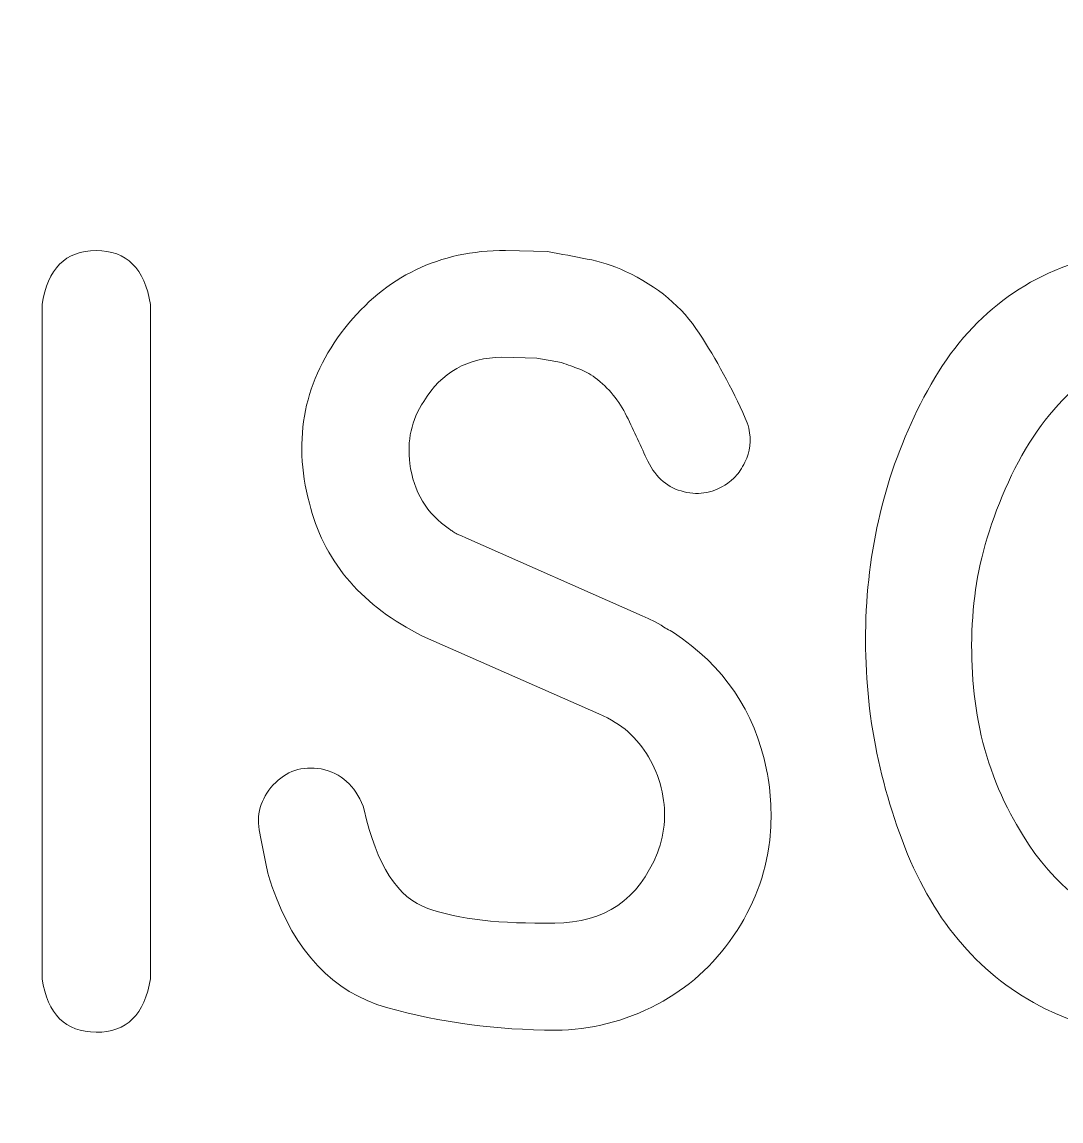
# Model space of a CAD drawing. Header units: millimetres. Extents: x -72 to 72, y -123 to 123.
# Drawn here: x -37.263 to -33.037, y 105.15 to 109.619 of the extents above; entities that cross this region are included whole.
import ezdxf

# ---------------------------------------------------------------- set-up
doc = ezdxf.new("R2010")
doc.units = ezdxf.units.MM
doc.header["$MEASUREMENT"] = 0
doc.layers.add('Layer 1', color=7, linetype='Continuous')

msp = doc.modelspace()

# ---------------------------------------------------------------- linework, layer by layer
at = {"layer": 'Layer 1', "lineweight": 9}
msp.add_open_spline([(70.725, 123.025), (70.725, 123.025), (-70.725, 123.025), (-70.725, 123.025), (-70.725, 123.025), (-71.1231, 123.0247), (-71.5047, 122.8663), (-71.786, 122.5847), (-71.786, 122.5847), (-72.0673, 122.303), (-72.2252, 121.923), (-72.225, 121.525), (-72.225, 121.525), (-72.225, 121.525), (-72.225, 117.0375), (-72.225, 117.0375), (-72.225, 117.0375), (-72.2247, 116.6394), (-72.0664, 116.2577), (-71.7847, 115.9764), (-71.7847, 115.9764), (-71.503, 115.6951), (-71.1231, 115.5372), (-70.725, 115.5375), (-70.725, 115.5375), (-70.725, 115.5375), (-68.2625, 115.5375), (-68.2625, 115.5375), (-68.2625, 115.5375), (-66.1189, 115.5375), (-64.1381, 114.3939), (-63.0663, 112.5375), (-63.0663, 112.5375), (-61.9945, 110.6811), (-61.9945, 108.3939), (-63.0663, 106.5375), (-63.0663, 106.5375), (-64.1381, 104.6811), (-66.1189, 103.5375), (-68.2625, 103.5375), (-68.2625, 103.5375), (-68.2625, 103.5375), (-70.725, 103.5375), (-70.725, 103.5375), (-70.725, 103.5375), (-71.1231, 103.5372), (-71.5047, 103.3788), (-71.786, 103.0972), (-71.786, 103.0972), (-72.0673, 102.8155), (-72.2252, 102.4355), (-72.225, 102.0375), (-72.225, 102.0375), (-72.225, 102.0375), (-72.225, 50.3625), (-72.225, 50.3625), (-72.225, 50.3625), (-72.2247, 49.9644), (-72.0664, 49.5827), (-71.7847, 49.3014), (-71.7847, 49.3014), (-71.503, 49.0201), (-71.1231, 48.8622), (-70.725, 48.8625), (-70.725, 48.8625), (-70.725, 48.8625), (-68.2625, 48.8625), (-68.2625, 48.8625), (-68.2625, 48.8625), (-66.1189, 48.8625), (-64.1381, 47.7189), (-63.0663, 45.8625), (-63.0663, 45.8625), (-61.9945, 44.0061), (-61.9945, 41.7189), (-63.0663, 39.8625), (-63.0663, 39.8625), (-64.1381, 38.0061), (-66.1189, 36.8625), (-68.2625, 36.8625), (-68.2625, 36.8625), (-68.2625, 36.8625), (-70.725, 36.8625), (-70.725, 36.8625), (-70.725, 36.8625), (-71.1231, 36.8622), (-71.5047, 36.7038), (-71.786, 36.4222), (-71.786, 36.4222), (-72.0673, 36.1405), (-72.2252, 35.7605), (-72.225, 35.3625), (-72.225, 35.3625), (-72.225, 35.3625), (-72.225, -35.3625), (-72.225, -35.3625), (-72.225, -35.3625), (-72.2247, -35.7606), (-72.0664, -36.1423), (-71.7847, -36.4236), (-71.7847, -36.4236), (-71.503, -36.7049), (-71.1231, -36.8628), (-70.725, -36.8625), (-70.725, -36.8625), (-70.725, -36.8625), (-68.2625, -36.8625), (-68.2625, -36.8625), (-68.2625, -36.8625), (-66.1189, -36.8625), (-64.1381, -38.0061), (-63.0663, -39.8625), (-63.0663, -39.8625), (-61.9945, -41.7189), (-61.9945, -44.0061), (-63.0663, -45.8625), (-63.0663, -45.8625), (-64.1381, -47.7189), (-66.1189, -48.8625), (-68.2625, -48.8625), (-68.2625, -48.8625), (-68.2625, -48.8625), (-70.725, -48.8625), (-70.725, -48.8625), (-70.725, -48.8625), (-71.1231, -48.8628), (-71.5047, -49.0212), (-71.786, -49.3028), (-71.786, -49.3028), (-72.0673, -49.5845), (-72.2252, -49.9645), (-72.225, -50.3625), (-72.225, -50.3625), (-72.225, -50.3625), (-72.225, -102.0375), (-72.225, -102.0375), (-72.225, -102.0375), (-72.2247, -102.4356), (-72.0664, -102.8173), (-71.7847, -103.0986), (-71.7847, -103.0986), (-71.503, -103.3799), (-71.1231, -103.5378), (-70.725, -103.5375), (-70.725, -103.5375), (-70.725, -103.5375), (-68.2625, -103.5375), (-68.2625, -103.5375), (-68.2625, -103.5375), (-66.1189, -103.5375), (-64.1381, -104.6811), (-63.0663, -106.5375), (-63.0663, -106.5375), (-61.9945, -108.3939), (-61.9945, -110.6811), (-63.0663, -112.5375), (-63.0663, -112.5375), (-64.1381, -114.3939), (-66.1189, -115.5375), (-68.2625, -115.5375), (-68.2625, -115.5375), (-68.2625, -115.5375), (-70.725, -115.5375), (-70.725, -115.5375), (-70.725, -115.5375), (-71.1231, -115.5378), (-71.5047, -115.6962), (-71.786, -115.9778), (-71.786, -115.9778), (-72.0673, -116.2595), (-72.2252, -116.6395), (-72.225, -117.0375), (-72.225, -117.0375), (-72.225, -117.0375), (-72.225, -121.525), (-72.225, -121.525), (-72.225, -121.525), (-72.2247, -121.9231), (-72.0664, -122.3048), (-71.7847, -122.5861), (-71.7847, -122.5861), (-71.503, -122.8674), (-71.1231, -123.0253), (-70.725, -123.025), (-70.725, -123.025), (-70.725, -123.025), (70.725, -123.025), (70.725, -123.025), (70.725, -123.025), (71.1231, -123.0248), (71.5048, -122.8664), (71.7861, -122.5847), (71.7861, -122.5847), (72.0674, -122.3031), (72.2253, -121.9231), (72.225, -121.525), (72.225, -121.525), (72.225, -121.525), (72.225, -117.0375), (72.225, -117.0375), (72.225, -117.0375), (72.2248, -116.6395), (72.0664, -116.2578), (71.7847, -115.9765), (71.7847, -115.9765), (71.5031, -115.6952), (71.1231, -115.5373), (70.725, -115.5375), (70.725, -115.5375), (70.725, -115.5375), (68.2625, -115.5375), (68.2625, -115.5375), (68.2625, -115.5375), (66.1189, -115.5375), (64.1382, -114.3939), (63.0664, -112.5375), (63.0664, -112.5375), (61.9946, -110.6811), (61.9946, -108.3939), (63.0664, -106.5375), (63.0664, -106.5375), (64.1382, -104.6811), (66.1189, -103.5375), (68.2625, -103.5375), (68.2625, -103.5375), (68.2625, -103.5375), (70.725, -103.5375), (70.725, -103.5375), (70.725, -103.5375), (71.1231, -103.5373), (71.5048, -103.3789), (71.7861, -103.0972), (71.7861, -103.0972), (72.0674, -102.8156), (72.2253, -102.4356), (72.225, -102.0375), (72.225, -102.0375), (72.225, -102.0375), (72.225, -50.3625), (72.225, -50.3625), (72.225, -50.3625), (72.2248, -49.9645), (72.0664, -49.5828), (71.7847, -49.3015), (71.7847, -49.3015), (71.5031, -49.0202), (71.1231, -48.8623), (70.725, -48.8625), (70.725, -48.8625), (70.725, -48.8625), (68.2625, -48.8625), (68.2625, -48.8625), (68.2625, -48.8625), (66.1189, -48.8625), (64.1382, -47.7189), (63.0664, -45.8625), (63.0664, -45.8625), (61.9946, -44.0061), (61.9946, -41.7189), (63.0664, -39.8625), (63.0664, -39.8625), (64.1382, -38.0061), (66.1189, -36.8625), (68.2625, -36.8625), (68.2625, -36.8625), (68.2625, -36.8625), (70.725, -36.8625), (70.725, -36.8625), (70.725, -36.8625), (71.1231, -36.8623), (71.5048, -36.7039), (71.7861, -36.4222), (71.7861, -36.4222), (72.0674, -36.1406), (72.2253, -35.7606), (72.225, -35.3625), (72.225, -35.3625), (72.225, -35.3625), (72.225, 35.3625), (72.225, 35.3625), (72.225, 35.3625), (72.2248, 35.7605), (72.0664, 36.1422), (71.7847, 36.4235), (71.7847, 36.4235), (71.5031, 36.7048), (71.1231, 36.8627), (70.725, 36.8625), (70.725, 36.8625), (70.725, 36.8625), (68.2625, 36.8625), (68.2625, 36.8625), (68.2625, 36.8625), (66.1189, 36.8625), (64.1382, 38.0061), (63.0664, 39.8625), (63.0664, 39.8625), (61.9946, 41.7189), (61.9946, 44.0061), (63.0664, 45.8625), (63.0664, 45.8625), (64.1382, 47.7189), (66.1189, 48.8625), (68.2625, 48.8625), (68.2625, 48.8625), (68.2625, 48.8625), (70.725, 48.8625), (70.725, 48.8625), (70.725, 48.8625), (71.1231, 48.8627), (71.5048, 49.0211), (71.7861, 49.3028), (71.7861, 49.3028), (72.0674, 49.5844), (72.2253, 49.9644), (72.225, 50.3625), (72.225, 50.3625), (72.225, 50.3625), (72.225, 102.0375), (72.225, 102.0375), (72.225, 102.0375), (72.2248, 102.4355), (72.0664, 102.8172), (71.7847, 103.0985), (71.7847, 103.0985), (71.5031, 103.3798), (71.1231, 103.5377), (70.725, 103.5375), (70.725, 103.5375), (70.725, 103.5375), (68.2625, 103.5375), (68.2625, 103.5375), (68.2625, 103.5375), (66.1189, 103.5375), (64.1382, 104.6811), (63.0664, 106.5375), (63.0664, 106.5375), (61.9946, 108.3939), (61.9946, 110.6811), (63.0664, 112.5375), (63.0664, 112.5375), (64.1382, 114.3939), (66.1189, 115.5375), (68.2625, 115.5375), (68.2625, 115.5375), (68.2625, 115.5375), (70.725, 115.5375), (70.725, 115.5375), (70.725, 115.5375), (71.1231, 115.5377), (71.5048, 115.6961), (71.7861, 115.9778), (71.7861, 115.9778), (72.0674, 116.2594), (72.2253, 116.6394), (72.225, 117.0375), (72.225, 117.0375), (72.225, 117.0375), (72.225, 121.525), (72.225, 121.525), (72.225, 121.525), (72.2248, 121.923), (72.0664, 122.3047), (71.7847, 122.586), (71.7847, 122.586), (71.5031, 122.8673), (71.1231, 123.0252), (70.725, 123.025)], degree=3, knots=[0, 0, 0, 0, 0.010753, 0.010753, 0.010753, 0.010753, 0.021505, 0.021505, 0.021505, 0.021505, 0.032258, 0.032258, 0.032258, 0.032258, 0.043011, 0.043011, 0.043011, 0.043011, 0.053763, 0.053763, 0.053763, 0.053763, 0.064516, 0.064516, 0.064516, 0.064516, 0.075269, 0.075269, 0.075269, 0.075269, 0.086022, 0.086022, 0.086022, 0.086022, 0.096774, 0.096774, 0.096774, 0.096774, 0.107527, 0.107527, 0.107527, 0.107527, 0.11828, 0.11828, 0.11828, 0.11828, 0.129032, 0.129032, 0.129032, 0.129032, 0.139785, 0.139785, 0.139785, 0.139785, 0.150538, 0.150538, 0.150538, 0.150538, 0.16129, 0.16129, 0.16129, 0.16129, 0.172043, 0.172043, 0.172043, 0.172043, 0.182796, 0.182796, 0.182796, 0.182796, 0.193548, 0.193548, 0.193548, 0.193548, 0.204301, 0.204301, 0.204301, 0.204301, 0.215054, 0.215054, 0.215054, 0.215054, 0.225806, 0.225806, 0.225806, 0.225806, 0.236559, 0.236559, 0.236559, 0.236559, 0.247312, 0.247312, 0.247312, 0.247312, 0.258065, 0.258065, 0.258065, 0.258065, 0.268817, 0.268817, 0.268817, 0.268817, 0.27957, 0.27957, 0.27957, 0.27957, 0.290323, 0.290323, 0.290323, 0.290323, 0.301075, 0.301075, 0.301075, 0.301075, 0.311828, 0.311828, 0.311828, 0.311828, 0.322581, 0.322581, 0.322581, 0.322581, 0.333333, 0.333333, 0.333333, 0.333333, 0.344086, 0.344086, 0.344086, 0.344086, 0.354839, 0.354839, 0.354839, 0.354839, 0.365591, 0.365591, 0.365591, 0.365591, 0.376344, 0.376344, 0.376344, 0.376344, 0.387097, 0.387097, 0.387097, 0.387097, 0.397849, 0.397849, 0.397849, 0.397849, 0.408602, 0.408602, 0.408602, 0.408602, 0.419355, 0.419355, 0.419355, 0.419355, 0.430108, 0.430108, 0.430108, 0.430108, 0.44086, 0.44086, 0.44086, 0.44086, 0.451613, 0.451613, 0.451613, 0.451613, 0.462366, 0.462366, 0.462366, 0.462366, 0.473118, 0.473118, 0.473118, 0.473118, 0.483871, 0.483871, 0.483871, 0.483871, 0.494624, 0.494624, 0.494624, 0.494624, 0.505376, 0.505376, 0.505376, 0.505376, 0.516129, 0.516129, 0.516129, 0.516129, 0.526882, 0.526882, 0.526882, 0.526882, 0.537634, 0.537634, 0.537634, 0.537634, 0.548387, 0.548387, 0.548387, 0.548387, 0.55914, 0.55914, 0.55914, 0.55914, 0.569892, 0.569892, 0.569892, 0.569892, 0.580645, 0.580645, 0.580645, 0.580645, 0.591398, 0.591398, 0.591398, 0.591398, 0.602151, 0.602151, 0.602151, 0.602151, 0.612903, 0.612903, 0.612903, 0.612903, 0.623656, 0.623656, 0.623656, 0.623656, 0.634409, 0.634409, 0.634409, 0.634409, 0.645161, 0.645161, 0.645161, 0.645161, 0.655914, 0.655914, 0.655914, 0.655914, 0.666667, 0.666667, 0.666667, 0.666667, 0.677419, 0.677419, 0.677419, 0.677419, 0.688172, 0.688172, 0.688172, 0.688172, 0.698925, 0.698925, 0.698925, 0.698925, 0.709677, 0.709677, 0.709677, 0.709677, 0.72043, 0.72043, 0.72043, 0.72043, 0.731183, 0.731183, 0.731183, 0.731183, 0.741935, 0.741935, 0.741935, 0.741935, 0.752688, 0.752688, 0.752688, 0.752688, 0.763441, 0.763441, 0.763441, 0.763441, 0.774194, 0.774194, 0.774194, 0.774194, 0.784946, 0.784946, 0.784946, 0.784946, 0.795699, 0.795699, 0.795699, 0.795699, 0.806452, 0.806452, 0.806452, 0.806452, 0.817204, 0.817204, 0.817204, 0.817204, 0.827957, 0.827957, 0.827957, 0.827957, 0.83871, 0.83871, 0.83871, 0.83871, 0.849462, 0.849462, 0.849462, 0.849462, 0.860215, 0.860215, 0.860215, 0.860215, 0.870968, 0.870968, 0.870968, 0.870968, 0.88172, 0.88172, 0.88172, 0.88172, 0.892473, 0.892473, 0.892473, 0.892473, 0.903226, 0.903226, 0.903226, 0.903226, 0.913978, 0.913978, 0.913978, 0.913978, 0.924731, 0.924731, 0.924731, 0.924731, 0.935484, 0.935484, 0.935484, 0.935484, 0.946237, 0.946237, 0.946237, 0.946237, 0.956989, 0.956989, 0.956989, 0.956989, 0.967742, 0.967742, 0.967742, 0.967742, 0.978495, 0.978495, 0.978495, 0.978495, 1, 1, 1, 1], dxfattribs=at)
at = {"layer": 'Layer 1', "color": 240, "lineweight": 9}
for points, knots in [([(-36.7411, 105.7287), (-36.7639, 105.5832), (-36.8374, 105.5107), (-36.9618, 105.5112), (-36.9618, 105.5112), (-37.0867, 105.5117), (-37.1597, 105.5842), (-37.1814, 105.7287), (-37.1814, 105.7287), (-37.1814, 105.7287), (-37.1814, 108.4698), (-37.1814, 108.4698), (-37.1814, 108.4698), (-37.1597, 108.6153), (-37.0867, 108.6888), (-36.9618, 108.6894), (-36.9618, 108.6894), (-36.8374, 108.6899), (-36.7639, 108.6163), (-36.7411, 108.4698), (-36.7411, 108.4698), (-36.7411, 108.4698), (-36.7411, 105.7287), (-36.7411, 105.7287)], [0, 0, 0, 0, 0.142857, 0.142857, 0.142857, 0.142857, 0.285714, 0.285714, 0.285714, 0.285714, 0.428571, 0.428571, 0.428571, 0.428571, 0.571429, 0.571429, 0.571429, 0.571429, 0.714286, 0.714286, 0.714286, 0.714286, 1, 1, 1, 1]), ([(-36.7411, 105.7287), (-36.7639, 105.5832), (-36.8374, 105.5107), (-36.9618, 105.5112), (-36.9618, 105.5112), (-37.0867, 105.5117), (-37.1597, 105.5842), (-37.1814, 105.7287), (-37.1814, 105.7287), (-37.1814, 105.7287), (-37.1814, 108.4698), (-37.1814, 108.4698), (-37.1814, 108.4698), (-37.1597, 108.6153), (-37.0867, 108.6888), (-36.9618, 108.6894), (-36.9618, 108.6894), (-36.8374, 108.6899), (-36.7639, 108.6163), (-36.7411, 108.4698), (-36.7411, 108.4698), (-36.7411, 108.4698), (-36.7411, 105.7287), (-36.7411, 105.7287)], [0, 0, 0, 0, 0.142857, 0.142857, 0.142857, 0.142857, 0.285714, 0.285714, 0.285714, 0.285714, 0.428571, 0.428571, 0.428571, 0.428571, 0.571429, 0.571429, 0.571429, 0.571429, 0.714286, 0.714286, 0.714286, 0.714286, 1, 1, 1, 1]), ([(-34.7414, 107.2045), (-34.7414, 107.2045), (-34.7166, 107.1939), (-34.7166, 107.1939), (-34.7166, 107.1939), (-34.7166, 107.1939), (-34.6885, 107.1802), (-34.6885, 107.1802), (-34.6885, 107.1802), (-34.6885, 107.1802), (-34.6637, 107.1659), (-34.6637, 107.1659), (-34.6637, 107.1659), (-34.6568, 107.1606), (-34.6483, 107.1558), (-34.6398, 107.1511), (-34.6398, 107.1511), (-34.6308, 107.1469), (-34.6224, 107.1416), (-34.6139, 107.1368), (-34.6139, 107.1368), (-34.4097, 107.0024), (-34.2827, 106.8161), (-34.2345, 106.5785), (-34.2345, 106.5785), (-34.216, 106.4854), (-34.2117, 106.3896), (-34.2218, 106.2917), (-34.2218, 106.2917), (-34.2387, 106.151), (-34.2879, 106.0213), (-34.37, 105.9017), (-34.37, 105.9017), (-34.452, 105.7821), (-34.5552, 105.6901), (-34.679, 105.625), (-34.679, 105.625), (-34.8124, 105.5546), (-34.9505, 105.5197), (-35.0933, 105.5197), (-35.0933, 105.5197), (-35.3331, 105.5197), (-35.5617, 105.5504), (-35.7802, 105.6117), (-35.7802, 105.6117), (-35.9982, 105.6731), (-36.1538, 105.8377), (-36.2464, 106.1055), (-36.2464, 106.1055), (-36.2591, 106.1398), (-36.2681, 106.1748), (-36.2744, 106.2108), (-36.2744, 106.2108), (-36.2808, 106.2473), (-36.2882, 106.2833), (-36.2961, 106.3198), (-36.2961, 106.3198), (-36.3115, 106.3938), (-36.2935, 106.4595), (-36.2411, 106.5166), (-36.2411, 106.5166), (-36.1892, 106.5732), (-36.1242, 106.5949), (-36.0469, 106.5817), (-36.0469, 106.5817), (-35.9649, 106.5648), (-35.9083, 106.5145), (-35.876, 106.4298), (-35.876, 106.4298), (-35.876, 106.4298), (-35.8712, 106.4155), (-35.8712, 106.4155), (-35.8712, 106.4155), (-35.822, 106.1912), (-35.7352, 106.0573), (-35.6119, 106.0139), (-35.6119, 106.0139), (-35.4881, 105.9705), (-35.3166, 105.9509), (-35.0965, 105.9552), (-35.0965, 105.9552), (-34.8938, 105.9552), (-34.7547, 106.0504), (-34.679, 106.2404), (-34.679, 106.2404), (-34.6462, 106.3251), (-34.6409, 106.4134), (-34.6637, 106.505), (-34.6637, 106.505), (-34.6864, 106.596), (-34.7314, 106.6727), (-34.7986, 106.7336), (-34.7986, 106.7336), (-34.8288, 106.7595), (-34.8679, 106.7833), (-34.9166, 106.8061), (-34.9166, 106.8061), (-34.9166, 106.8061), (-35.6341, 107.1209), (-35.6341, 107.1209), (-35.6341, 107.1209), (-35.6341, 107.1209), (-35.6574, 107.1336), (-35.6574, 107.1336), (-35.6574, 107.1336), (-35.8924, 107.2574), (-36.0379, 107.4337), (-36.0945, 107.6623), (-36.0945, 107.6623), (-36.1638, 107.9268), (-36.1157, 108.1639), (-35.9495, 108.3745), (-35.9495, 108.3745), (-35.7839, 108.5846), (-35.5659, 108.6899), (-35.2965, 108.6899), (-35.2965, 108.6899), (-35.2965, 108.6899), (-35.1256, 108.6851), (-35.1256, 108.6851), (-35.1256, 108.6851), (-35.0701, 108.6751), (-35.0161, 108.665), (-34.9648, 108.655), (-34.9648, 108.655), (-34.9129, 108.6455), (-34.8605, 108.6285), (-34.8081, 108.6047), (-34.8081, 108.6047), (-34.6779, 108.5439), (-34.5779, 108.4597), (-34.5086, 108.3534), (-34.5086, 108.3534), (-34.4393, 108.247), (-34.3768, 108.1316), (-34.3213, 108.0078), (-34.3213, 108.0078), (-34.316, 107.9962), (-34.3112, 107.9829), (-34.307, 107.9676), (-34.307, 107.9676), (-34.2959, 107.9168), (-34.3012, 107.8708), (-34.3229, 107.8295), (-34.3229, 107.8295), (-34.335, 107.8035), (-34.3483, 107.784), (-34.3615, 107.7707), (-34.3615, 107.7707), (-34.3747, 107.757), (-34.3858, 107.748), (-34.3938, 107.7427), (-34.3938, 107.7427), (-34.4478, 107.7046), (-34.5065, 107.693), (-34.5705, 107.7088), (-34.5705, 107.7088), (-34.6351, 107.7231), (-34.6838, 107.7644), (-34.7182, 107.8327), (-34.7182, 107.8327), (-34.7451, 107.8924), (-34.7737, 107.9538), (-34.8039, 108.0163), (-34.8039, 108.0163), (-34.8346, 108.0787), (-34.8774, 108.1306), (-34.9319, 108.1724), (-34.9319, 108.1724), (-34.9547, 108.1888), (-34.9769, 108.201), (-34.9981, 108.2084), (-34.9981, 108.2084), (-35.0193, 108.2163), (-35.0425, 108.2248), (-35.0685, 108.2343), (-35.0685, 108.2343), (-35.0685, 108.2343), (-35.169, 108.2512), (-35.169, 108.2512), (-35.169, 108.2512), (-35.169, 108.2512), (-35.3119, 108.256), (-35.3119, 108.256), (-35.3119, 108.256), (-35.4505, 108.2539), (-35.5564, 108.1941), (-35.6294, 108.0761), (-35.6294, 108.0761), (-35.6791, 108.0004), (-35.6976, 107.9163), (-35.6855, 107.8231), (-35.6855, 107.8231), (-35.6712, 107.7088), (-35.6172, 107.6199), (-35.5241, 107.5564), (-35.5241, 107.5564), (-35.5198, 107.5538), (-35.5156, 107.5501), (-35.5103, 107.5464), (-35.5103, 107.5464), (-35.505, 107.5432), (-35.4992, 107.5395), (-35.4934, 107.5363), (-35.4934, 107.5363), (-35.4934, 107.5363), (-35.4759, 107.5289), (-35.4759, 107.5289), (-35.4759, 107.5289), (-35.4759, 107.5289), (-35.4574, 107.521), (-35.4574, 107.521), (-35.4574, 107.521), (-35.4574, 107.521), (-34.7414, 107.2045), (-34.7414, 107.2045)], [0, 0, 0, 0, 0.018182, 0.018182, 0.018182, 0.018182, 0.036364, 0.036364, 0.036364, 0.036364, 0.054545, 0.054545, 0.054545, 0.054545, 0.072727, 0.072727, 0.072727, 0.072727, 0.090909, 0.090909, 0.090909, 0.090909, 0.109091, 0.109091, 0.109091, 0.109091, 0.127273, 0.127273, 0.127273, 0.127273, 0.145455, 0.145455, 0.145455, 0.145455, 0.163636, 0.163636, 0.163636, 0.163636, 0.181818, 0.181818, 0.181818, 0.181818, 0.2, 0.2, 0.2, 0.2, 0.218182, 0.218182, 0.218182, 0.218182, 0.236364, 0.236364, 0.236364, 0.236364, 0.254545, 0.254545, 0.254545, 0.254545, 0.272727, 0.272727, 0.272727, 0.272727, 0.290909, 0.290909, 0.290909, 0.290909, 0.309091, 0.309091, 0.309091, 0.309091, 0.327273, 0.327273, 0.327273, 0.327273, 0.345455, 0.345455, 0.345455, 0.345455, 0.363636, 0.363636, 0.363636, 0.363636, 0.381818, 0.381818, 0.381818, 0.381818, 0.4, 0.4, 0.4, 0.4, 0.418182, 0.418182, 0.418182, 0.418182, 0.436364, 0.436364, 0.436364, 0.436364, 0.454545, 0.454545, 0.454545, 0.454545, 0.472727, 0.472727, 0.472727, 0.472727, 0.490909, 0.490909, 0.490909, 0.490909, 0.509091, 0.509091, 0.509091, 0.509091, 0.527273, 0.527273, 0.527273, 0.527273, 0.545455, 0.545455, 0.545455, 0.545455, 0.563636, 0.563636, 0.563636, 0.563636, 0.581818, 0.581818, 0.581818, 0.581818, 0.6, 0.6, 0.6, 0.6, 0.618182, 0.618182, 0.618182, 0.618182, 0.636364, 0.636364, 0.636364, 0.636364, 0.654545, 0.654545, 0.654545, 0.654545, 0.672727, 0.672727, 0.672727, 0.672727, 0.690909, 0.690909, 0.690909, 0.690909, 0.709091, 0.709091, 0.709091, 0.709091, 0.727273, 0.727273, 0.727273, 0.727273, 0.745455, 0.745455, 0.745455, 0.745455, 0.763636, 0.763636, 0.763636, 0.763636, 0.781818, 0.781818, 0.781818, 0.781818, 0.8, 0.8, 0.8, 0.8, 0.818182, 0.818182, 0.818182, 0.818182, 0.836364, 0.836364, 0.836364, 0.836364, 0.854545, 0.854545, 0.854545, 0.854545, 0.872727, 0.872727, 0.872727, 0.872727, 0.890909, 0.890909, 0.890909, 0.890909, 0.909091, 0.909091, 0.909091, 0.909091, 0.927273, 0.927273, 0.927273, 0.927273, 0.945455, 0.945455, 0.945455, 0.945455, 0.963636, 0.963636, 0.963636, 0.963636, 1, 1, 1, 1]), ([(-34.7414, 107.2045), (-34.7414, 107.2045), (-34.7166, 107.1939), (-34.7166, 107.1939), (-34.7166, 107.1939), (-34.7166, 107.1939), (-34.6885, 107.1802), (-34.6885, 107.1802), (-34.6885, 107.1802), (-34.6885, 107.1802), (-34.6637, 107.1659), (-34.6637, 107.1659), (-34.6637, 107.1659), (-34.6568, 107.1606), (-34.6483, 107.1558), (-34.6398, 107.1511), (-34.6398, 107.1511), (-34.6308, 107.1469), (-34.6224, 107.1416), (-34.6139, 107.1368), (-34.6139, 107.1368), (-34.4097, 107.0024), (-34.2827, 106.8161), (-34.2345, 106.5785), (-34.2345, 106.5785), (-34.216, 106.4854), (-34.2117, 106.3896), (-34.2218, 106.2917), (-34.2218, 106.2917), (-34.2387, 106.151), (-34.2879, 106.0213), (-34.37, 105.9017), (-34.37, 105.9017), (-34.452, 105.7821), (-34.5552, 105.6901), (-34.679, 105.625), (-34.679, 105.625), (-34.8124, 105.5546), (-34.9505, 105.5197), (-35.0933, 105.5197), (-35.0933, 105.5197), (-35.3331, 105.5197), (-35.5617, 105.5504), (-35.7802, 105.6117), (-35.7802, 105.6117), (-35.9982, 105.6731), (-36.1538, 105.8377), (-36.2464, 106.1055), (-36.2464, 106.1055), (-36.2591, 106.1398), (-36.2681, 106.1748), (-36.2744, 106.2108), (-36.2744, 106.2108), (-36.2808, 106.2473), (-36.2882, 106.2833), (-36.2961, 106.3198), (-36.2961, 106.3198), (-36.3115, 106.3938), (-36.2935, 106.4595), (-36.2411, 106.5166), (-36.2411, 106.5166), (-36.1892, 106.5732), (-36.1242, 106.5949), (-36.0469, 106.5817), (-36.0469, 106.5817), (-35.9649, 106.5648), (-35.9083, 106.5145), (-35.876, 106.4298), (-35.876, 106.4298), (-35.876, 106.4298), (-35.8712, 106.4155), (-35.8712, 106.4155), (-35.8712, 106.4155), (-35.822, 106.1912), (-35.7352, 106.0573), (-35.6119, 106.0139), (-35.6119, 106.0139), (-35.4881, 105.9705), (-35.3166, 105.9509), (-35.0965, 105.9552), (-35.0965, 105.9552), (-34.8938, 105.9552), (-34.7547, 106.0504), (-34.679, 106.2404), (-34.679, 106.2404), (-34.6462, 106.3251), (-34.6409, 106.4134), (-34.6637, 106.505), (-34.6637, 106.505), (-34.6864, 106.596), (-34.7314, 106.6727), (-34.7986, 106.7336), (-34.7986, 106.7336), (-34.8288, 106.7595), (-34.8679, 106.7833), (-34.9166, 106.8061), (-34.9166, 106.8061), (-34.9166, 106.8061), (-35.6341, 107.1209), (-35.6341, 107.1209), (-35.6341, 107.1209), (-35.6341, 107.1209), (-35.6574, 107.1336), (-35.6574, 107.1336), (-35.6574, 107.1336), (-35.8924, 107.2574), (-36.0379, 107.4337), (-36.0945, 107.6623), (-36.0945, 107.6623), (-36.1638, 107.9268), (-36.1157, 108.1639), (-35.9495, 108.3745), (-35.9495, 108.3745), (-35.7839, 108.5846), (-35.5659, 108.6899), (-35.2965, 108.6899), (-35.2965, 108.6899), (-35.2965, 108.6899), (-35.1256, 108.6851), (-35.1256, 108.6851), (-35.1256, 108.6851), (-35.0701, 108.6751), (-35.0161, 108.665), (-34.9648, 108.655), (-34.9648, 108.655), (-34.9129, 108.6455), (-34.8605, 108.6285), (-34.8081, 108.6047), (-34.8081, 108.6047), (-34.6779, 108.5439), (-34.5779, 108.4597), (-34.5086, 108.3534), (-34.5086, 108.3534), (-34.4393, 108.247), (-34.3768, 108.1316), (-34.3213, 108.0078), (-34.3213, 108.0078), (-34.316, 107.9962), (-34.3112, 107.9829), (-34.307, 107.9676), (-34.307, 107.9676), (-34.2959, 107.9168), (-34.3012, 107.8708), (-34.3229, 107.8295), (-34.3229, 107.8295), (-34.335, 107.8035), (-34.3483, 107.784), (-34.3615, 107.7707), (-34.3615, 107.7707), (-34.3747, 107.757), (-34.3858, 107.748), (-34.3938, 107.7427), (-34.3938, 107.7427), (-34.4478, 107.7046), (-34.5065, 107.693), (-34.5705, 107.7088), (-34.5705, 107.7088), (-34.6351, 107.7231), (-34.6838, 107.7644), (-34.7182, 107.8327), (-34.7182, 107.8327), (-34.7451, 107.8924), (-34.7737, 107.9538), (-34.8039, 108.0163), (-34.8039, 108.0163), (-34.8346, 108.0787), (-34.8774, 108.1306), (-34.9319, 108.1724), (-34.9319, 108.1724), (-34.9547, 108.1888), (-34.9769, 108.201), (-34.9981, 108.2084), (-34.9981, 108.2084), (-35.0193, 108.2163), (-35.0425, 108.2248), (-35.0685, 108.2343), (-35.0685, 108.2343), (-35.0685, 108.2343), (-35.169, 108.2512), (-35.169, 108.2512), (-35.169, 108.2512), (-35.169, 108.2512), (-35.3119, 108.256), (-35.3119, 108.256), (-35.3119, 108.256), (-35.4505, 108.2539), (-35.5564, 108.1941), (-35.6294, 108.0761), (-35.6294, 108.0761), (-35.6791, 108.0004), (-35.6976, 107.9163), (-35.6855, 107.8231), (-35.6855, 107.8231), (-35.6712, 107.7088), (-35.6172, 107.6199), (-35.5241, 107.5564), (-35.5241, 107.5564), (-35.5198, 107.5538), (-35.5156, 107.5501), (-35.5103, 107.5464), (-35.5103, 107.5464), (-35.505, 107.5432), (-35.4992, 107.5395), (-35.4934, 107.5363), (-35.4934, 107.5363), (-35.4934, 107.5363), (-35.4759, 107.5289), (-35.4759, 107.5289), (-35.4759, 107.5289), (-35.4759, 107.5289), (-35.4574, 107.521), (-35.4574, 107.521), (-35.4574, 107.521), (-35.4574, 107.521), (-34.7414, 107.2045), (-34.7414, 107.2045)], [0, 0, 0, 0, 0.018182, 0.018182, 0.018182, 0.018182, 0.036364, 0.036364, 0.036364, 0.036364, 0.054545, 0.054545, 0.054545, 0.054545, 0.072727, 0.072727, 0.072727, 0.072727, 0.090909, 0.090909, 0.090909, 0.090909, 0.109091, 0.109091, 0.109091, 0.109091, 0.127273, 0.127273, 0.127273, 0.127273, 0.145455, 0.145455, 0.145455, 0.145455, 0.163636, 0.163636, 0.163636, 0.163636, 0.181818, 0.181818, 0.181818, 0.181818, 0.2, 0.2, 0.2, 0.2, 0.218182, 0.218182, 0.218182, 0.218182, 0.236364, 0.236364, 0.236364, 0.236364, 0.254545, 0.254545, 0.254545, 0.254545, 0.272727, 0.272727, 0.272727, 0.272727, 0.290909, 0.290909, 0.290909, 0.290909, 0.309091, 0.309091, 0.309091, 0.309091, 0.327273, 0.327273, 0.327273, 0.327273, 0.345455, 0.345455, 0.345455, 0.345455, 0.363636, 0.363636, 0.363636, 0.363636, 0.381818, 0.381818, 0.381818, 0.381818, 0.4, 0.4, 0.4, 0.4, 0.418182, 0.418182, 0.418182, 0.418182, 0.436364, 0.436364, 0.436364, 0.436364, 0.454545, 0.454545, 0.454545, 0.454545, 0.472727, 0.472727, 0.472727, 0.472727, 0.490909, 0.490909, 0.490909, 0.490909, 0.509091, 0.509091, 0.509091, 0.509091, 0.527273, 0.527273, 0.527273, 0.527273, 0.545455, 0.545455, 0.545455, 0.545455, 0.563636, 0.563636, 0.563636, 0.563636, 0.581818, 0.581818, 0.581818, 0.581818, 0.6, 0.6, 0.6, 0.6, 0.618182, 0.618182, 0.618182, 0.618182, 0.636364, 0.636364, 0.636364, 0.636364, 0.654545, 0.654545, 0.654545, 0.654545, 0.672727, 0.672727, 0.672727, 0.672727, 0.690909, 0.690909, 0.690909, 0.690909, 0.709091, 0.709091, 0.709091, 0.709091, 0.727273, 0.727273, 0.727273, 0.727273, 0.745455, 0.745455, 0.745455, 0.745455, 0.763636, 0.763636, 0.763636, 0.763636, 0.781818, 0.781818, 0.781818, 0.781818, 0.8, 0.8, 0.8, 0.8, 0.818182, 0.818182, 0.818182, 0.818182, 0.836364, 0.836364, 0.836364, 0.836364, 0.854545, 0.854545, 0.854545, 0.854545, 0.872727, 0.872727, 0.872727, 0.872727, 0.890909, 0.890909, 0.890909, 0.890909, 0.909091, 0.909091, 0.909091, 0.909091, 0.927273, 0.927273, 0.927273, 0.927273, 0.945455, 0.945455, 0.945455, 0.945455, 0.963636, 0.963636, 0.963636, 0.963636, 1, 1, 1, 1]), ([(-31.8364, 106.0113), (-31.8364, 106.0113), (-31.8501, 105.9906), (-31.8501, 105.9906), (-31.8501, 105.9906), (-31.8533, 105.9869), (-31.8559, 105.9832), (-31.858, 105.98), (-31.858, 105.98), (-31.8596, 105.9769), (-31.8618, 105.9737), (-31.8639, 105.9705), (-31.8639, 105.9705), (-32.0057, 105.7795), (-32.1914, 105.6435), (-32.4216, 105.562), (-32.4216, 105.562), (-32.6513, 105.481), (-32.8778, 105.4958), (-33.1011, 105.6064), (-33.1011, 105.6064), (-33.3604, 105.7356), (-33.5509, 105.9546), (-33.6726, 106.2637), (-33.6726, 106.2637), (-33.7937, 106.5727), (-33.8461, 106.8939), (-33.8292, 107.2273), (-33.8292, 107.2273), (-33.8117, 107.5607), (-33.7239, 107.8665), (-33.5657, 108.1459), (-33.5657, 108.1459), (-33.4069, 108.4248), (-33.1767, 108.5994), (-32.8746, 108.6698), (-32.8746, 108.6698), (-32.701, 108.71), (-32.528, 108.6931), (-32.3555, 108.6195), (-32.3555, 108.6195), (-32.183, 108.5454), (-32.0411, 108.4417), (-31.9305, 108.3084), (-31.9305, 108.3084), (-31.9295, 108.3084), (-31.9268, 108.3052), (-31.9231, 108.2978), (-31.9231, 108.2978), (-31.8755, 108.2359), (-31.8655, 108.1676), (-31.8935, 108.0941), (-31.8935, 108.0941), (-31.9215, 108.02), (-31.9723, 107.9739), (-32.047, 107.9549), (-32.047, 107.9549), (-32.1263, 107.9343), (-32.1999, 107.9581), (-32.2671, 108.0263), (-32.2671, 108.0263), (-32.4057, 108.1877), (-32.5391, 108.265), (-32.6671, 108.2592), (-32.6671, 108.2592), (-32.7952, 108.2528), (-32.91, 108.1999), (-33.0111, 108.1009), (-33.0111, 108.1009), (-33.1127, 108.0015), (-33.1968, 107.8745), (-33.264, 107.7194), (-33.264, 107.7194), (-33.3312, 107.5644), (-33.3725, 107.4194), (-33.3879, 107.2839), (-33.3879, 107.2839), (-33.4064, 107.1331), (-33.4048, 106.9812), (-33.3826, 106.8288), (-33.3826, 106.8288), (-33.3604, 106.6764), (-33.3138, 106.533), (-33.2423, 106.3986), (-33.2423, 106.3986), (-33.118, 106.1631), (-32.9619, 106.0155), (-32.7735, 105.9562), (-32.7735, 105.9562), (-32.5846, 105.8964), (-32.4004, 105.9869), (-32.2205, 106.2266), (-32.2205, 106.2266), (-32.2121, 106.2367), (-32.2025, 106.2504), (-32.1909, 106.2668), (-32.1909, 106.2668), (-32.0941, 106.3743), (-31.9914, 106.3854), (-31.8834, 106.3002), (-31.8834, 106.3002), (-31.7755, 106.215), (-31.7596, 106.1187), (-31.8364, 106.0113)], [0, 0, 0, 0, 0.037037, 0.037037, 0.037037, 0.037037, 0.074074, 0.074074, 0.074074, 0.074074, 0.111111, 0.111111, 0.111111, 0.111111, 0.148148, 0.148148, 0.148148, 0.148148, 0.185185, 0.185185, 0.185185, 0.185185, 0.222222, 0.222222, 0.222222, 0.222222, 0.259259, 0.259259, 0.259259, 0.259259, 0.296296, 0.296296, 0.296296, 0.296296, 0.333333, 0.333333, 0.333333, 0.333333, 0.37037, 0.37037, 0.37037, 0.37037, 0.407407, 0.407407, 0.407407, 0.407407, 0.444444, 0.444444, 0.444444, 0.444444, 0.481481, 0.481481, 0.481481, 0.481481, 0.518519, 0.518519, 0.518519, 0.518519, 0.555556, 0.555556, 0.555556, 0.555556, 0.592593, 0.592593, 0.592593, 0.592593, 0.62963, 0.62963, 0.62963, 0.62963, 0.666667, 0.666667, 0.666667, 0.666667, 0.703704, 0.703704, 0.703704, 0.703704, 0.740741, 0.740741, 0.740741, 0.740741, 0.777778, 0.777778, 0.777778, 0.777778, 0.814815, 0.814815, 0.814815, 0.814815, 0.851852, 0.851852, 0.851852, 0.851852, 0.888889, 0.888889, 0.888889, 0.888889, 0.925926, 0.925926, 0.925926, 0.925926, 1, 1, 1, 1]), ([(-31.8364, 106.0113), (-31.8364, 106.0113), (-31.8501, 105.9906), (-31.8501, 105.9906), (-31.8501, 105.9906), (-31.8533, 105.9869), (-31.8559, 105.9832), (-31.858, 105.98), (-31.858, 105.98), (-31.8596, 105.9769), (-31.8618, 105.9737), (-31.8639, 105.9705), (-31.8639, 105.9705), (-32.0057, 105.7795), (-32.1914, 105.6435), (-32.4216, 105.562), (-32.4216, 105.562), (-32.6513, 105.481), (-32.8778, 105.4958), (-33.1011, 105.6064), (-33.1011, 105.6064), (-33.3604, 105.7356), (-33.5509, 105.9546), (-33.6726, 106.2637), (-33.6726, 106.2637), (-33.7937, 106.5727), (-33.8461, 106.8939), (-33.8292, 107.2273), (-33.8292, 107.2273), (-33.8117, 107.5607), (-33.7239, 107.8665), (-33.5657, 108.1459), (-33.5657, 108.1459), (-33.4069, 108.4248), (-33.1767, 108.5994), (-32.8746, 108.6698), (-32.8746, 108.6698), (-32.701, 108.71), (-32.528, 108.6931), (-32.3555, 108.6195), (-32.3555, 108.6195), (-32.183, 108.5454), (-32.0411, 108.4417), (-31.9305, 108.3084), (-31.9305, 108.3084), (-31.9295, 108.3084), (-31.9268, 108.3052), (-31.9231, 108.2978), (-31.9231, 108.2978), (-31.8755, 108.2359), (-31.8655, 108.1676), (-31.8935, 108.0941), (-31.8935, 108.0941), (-31.9215, 108.02), (-31.9723, 107.9739), (-32.047, 107.9549), (-32.047, 107.9549), (-32.1263, 107.9343), (-32.1999, 107.9581), (-32.2671, 108.0263), (-32.2671, 108.0263), (-32.4057, 108.1877), (-32.5391, 108.265), (-32.6671, 108.2592), (-32.6671, 108.2592), (-32.7952, 108.2528), (-32.91, 108.1999), (-33.0111, 108.1009), (-33.0111, 108.1009), (-33.1127, 108.0015), (-33.1968, 107.8745), (-33.264, 107.7194), (-33.264, 107.7194), (-33.3312, 107.5644), (-33.3725, 107.4194), (-33.3879, 107.2839), (-33.3879, 107.2839), (-33.4064, 107.1331), (-33.4048, 106.9812), (-33.3826, 106.8288), (-33.3826, 106.8288), (-33.3604, 106.6764), (-33.3138, 106.533), (-33.2423, 106.3986), (-33.2423, 106.3986), (-33.118, 106.1631), (-32.9619, 106.0155), (-32.7735, 105.9562), (-32.7735, 105.9562), (-32.5846, 105.8964), (-32.4004, 105.9869), (-32.2205, 106.2266), (-32.2205, 106.2266), (-32.2121, 106.2367), (-32.2025, 106.2504), (-32.1909, 106.2668), (-32.1909, 106.2668), (-32.0941, 106.3743), (-31.9914, 106.3854), (-31.8834, 106.3002), (-31.8834, 106.3002), (-31.7755, 106.215), (-31.7596, 106.1187), (-31.8364, 106.0113)], [0, 0, 0, 0, 0.037037, 0.037037, 0.037037, 0.037037, 0.074074, 0.074074, 0.074074, 0.074074, 0.111111, 0.111111, 0.111111, 0.111111, 0.148148, 0.148148, 0.148148, 0.148148, 0.185185, 0.185185, 0.185185, 0.185185, 0.222222, 0.222222, 0.222222, 0.222222, 0.259259, 0.259259, 0.259259, 0.259259, 0.296296, 0.296296, 0.296296, 0.296296, 0.333333, 0.333333, 0.333333, 0.333333, 0.37037, 0.37037, 0.37037, 0.37037, 0.407407, 0.407407, 0.407407, 0.407407, 0.444444, 0.444444, 0.444444, 0.444444, 0.481481, 0.481481, 0.481481, 0.481481, 0.518519, 0.518519, 0.518519, 0.518519, 0.555556, 0.555556, 0.555556, 0.555556, 0.592593, 0.592593, 0.592593, 0.592593, 0.62963, 0.62963, 0.62963, 0.62963, 0.666667, 0.666667, 0.666667, 0.666667, 0.703704, 0.703704, 0.703704, 0.703704, 0.740741, 0.740741, 0.740741, 0.740741, 0.777778, 0.777778, 0.777778, 0.777778, 0.814815, 0.814815, 0.814815, 0.814815, 0.851852, 0.851852, 0.851852, 0.851852, 0.888889, 0.888889, 0.888889, 0.888889, 0.925926, 0.925926, 0.925926, 0.925926, 1, 1, 1, 1])]:
    msp.add_open_spline(points, degree=3, knots=knots, dxfattribs=at)

doc.saveas('drawing.dxf')
